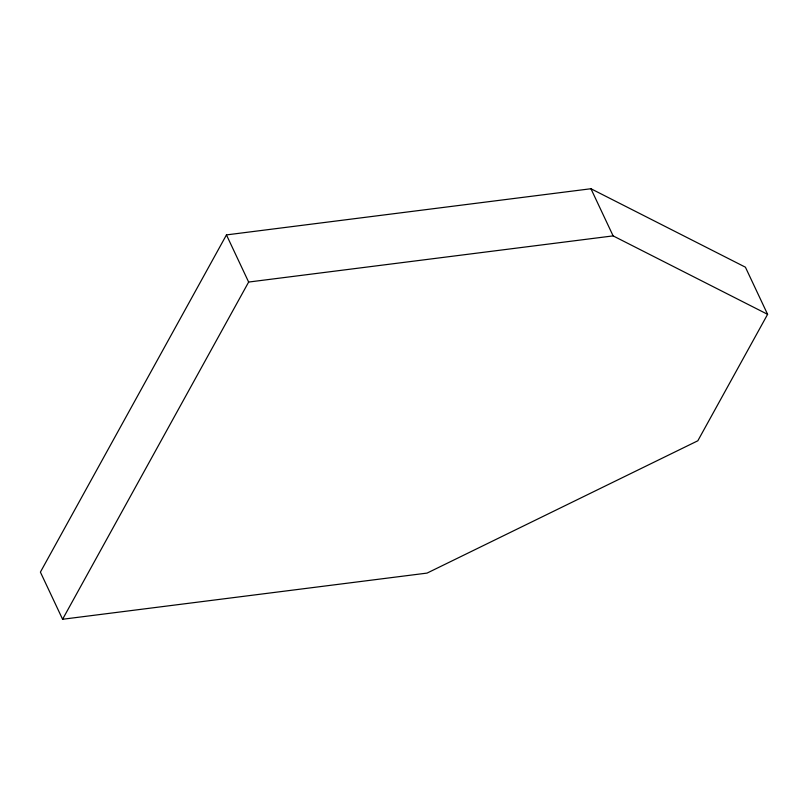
<?xml version="1.0" encoding="UTF-8"?>
<svg xmlns="http://www.w3.org/2000/svg" width="808" height="808" viewBox="0 0 808 808"><rect width="100%" height="100%" fill="white"/><g stroke="black" fill="none" stroke-linecap="round" stroke-linejoin="round"><path stroke-width="1.21" d="M226.452 234.906L40.4 572.115L62.59 619.261L427.068 573.094L697.829 440.784L767.6 314.332L745.41 267.185L590.941 188.739L226.452 234.906L248.642 282.053L62.59 619.261M248.642 282.053L613.12 235.886L767.6 314.332M590.941 188.739L613.12 235.886"/></g></svg>
